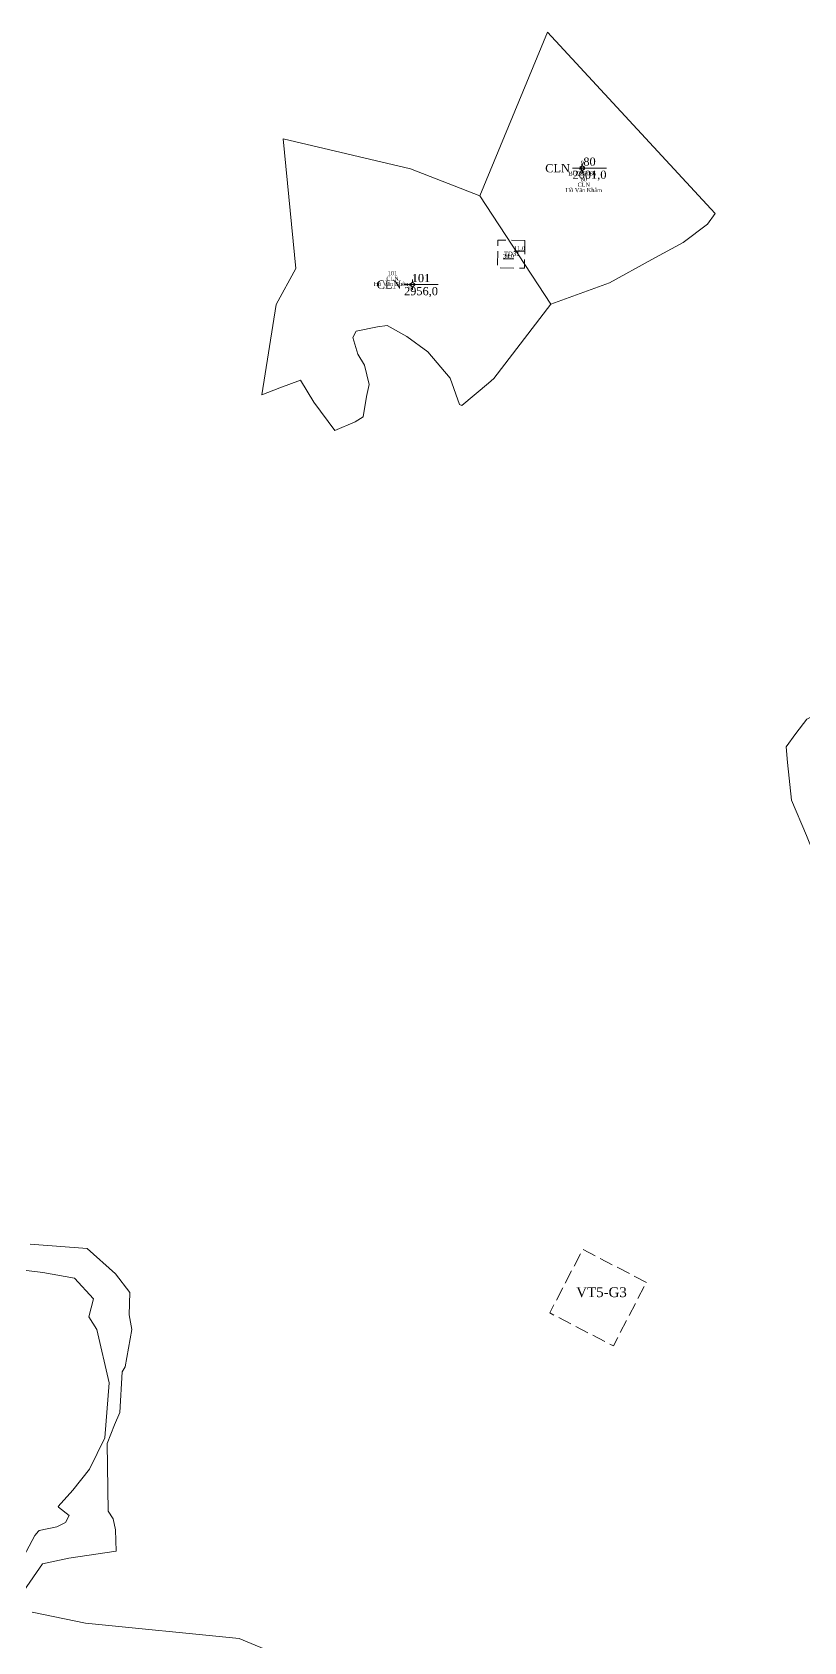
# Model space of a CAD drawing. Header units: metres. Extents: x 543340 to 549474, y 1840490 to 1845220.
# Drawn here: x 546594.7 to 546783.9, y 1842431.5 to 1842825.9 of the extents above; entities that cross this region are included whole.
import ezdxf
from ezdxf.enums import TextEntityAlignment as Align

# ---------------------------------------------------------------- set-up
doc = ezdxf.new("R2010")
doc.units = ezdxf.units.M
doc.header["$MEASUREMENT"] = 0
doc.linetypes.add('DGN Style 3', pattern=[4.697227, 3.355162, -1.342065])
for name, color, linetype, lineweight in [('Level 10', 7, 'Continuous', 0), ('Level 11', 7, 'Continuous', 0), ('Level 13', 7, 'Continuous', 0), ('Level 15', 7, 'Continuous', 0), ('Level 19', 7, 'Continuous', 0), ('Level 2', 7, 'Continuous', 0), ('Level 28', 7, 'Continuous', 0), ('Level 30', 7, 'Continuous', 0), ('Level 4', 7, 'Continuous', 0), ('Level 5', 7, 'Continuous', 0)]:
    doc.layers.add(name, color=color, linetype=linetype, lineweight=lineweight)
doc.styles.add('Style-Times New Roman', font='times.ttf')

# ---------------------------------------------------------------- blocks, each defined once
blk = doc.blocks.new('CENTRD')
at = {"layer": 'Level 11', "linetype": 'Continuous', "lineweight": 0}
h = blk.add_hatch(color=1, dxfattribs=at)
edge = h.paths.add_edge_path()
edge.add_arc((0, 0), 1.5, 0, 360)
at = {"layer": 'Level 11', "color": 1, "linetype": 'Continuous', "lineweight": 0}
for p, q in [((-6.25, 0), (-12.5, 0)), ((0, 6.25), (-6.25, 0)), ((-6.25, 0), (0, -6.25)), ((0, 12.5), (0, 6.25)), ((6.25, 0), (0, 6.25)), ((0, -6.25), (6.25, 0)), ((12.5, 0), (6.25, 0)), ((0, -6.25), (0, -12.5))]:
    blk.add_line(p, q, dxfattribs=at)
blk = doc.blocks.new('N_THUA_19')
at = {"layer": 'Level 13', "color": 1, "linetype": 'Continuous', "lineweight": 0}
blk.add_line((-2.43, 0), (5.98, 0), dxfattribs=at)
at = {"layer": 'Level 13', "color": 5, "linetype": 'Continuous', "lineweight": 0, "style": 'Style-Times New Roman'}
blk.add_text('80', height=2, dxfattribs=at).set_placement((1.78, 1.6), align=Align.MIDDLE_CENTER)
at = {"layer": 'Level 2', "color": 3, "linetype": 'Continuous', "lineweight": 0, "style": 'Style-Times New Roman'}
blk.add_text('CLN', height=2, dxfattribs=at).set_placement((-3.03, 0), align=Align.MIDDLE_RIGHT)
at = {"layer": 'Level 4', "color": 1, "linetype": 'Continuous', "lineweight": 0, "style": 'Style-Times New Roman'}
blk.add_text('2001,0', height=2, dxfattribs=at).set_placement((1.78, -1.6), align=Align.MIDDLE_CENTER)
blk = doc.blocks.new('N_THUA_20')
at = {"layer": 'Level 13', "color": 1, "linetype": 'Continuous', "lineweight": 0}
blk.add_line((-2.14, 0), (6.27, 0), dxfattribs=at)
at = {"layer": 'Level 13', "color": 5, "linetype": 'Continuous', "lineweight": 0, "style": 'Style-Times New Roman'}
blk.add_text('101', height=2, dxfattribs=at).set_placement((2.07, 1.6), align=Align.MIDDLE_CENTER)
at = {"layer": 'Level 2', "color": 3, "linetype": 'Continuous', "lineweight": 0, "style": 'Style-Times New Roman'}
blk.add_text('CLN', height=2, dxfattribs=at).set_placement((-2.74, 0), align=Align.MIDDLE_RIGHT)
at = {"layer": 'Level 4', "color": 1, "linetype": 'Continuous', "lineweight": 0, "style": 'Style-Times New Roman'}
blk.add_text('2956,0', height=2, dxfattribs=at).set_placement((2.07, -1.6), align=Align.MIDDLE_CENTER)

msp = doc.modelspace()

# ---------------------------------------------------------------- linework, layer by layer
at = {"layer": 'Level 10', "color": 7, "lineweight": 0}
msp.add_line((546704.47, 1842785.8), (546721.84, 1842759.22), dxfattribs=at)
at = {"layer": 'Level 10', "color": 7, "lineweight": 0, "flags": 128}
for points in [[(546704.47, 1842785.8), (546721.05, 1842825.86), (546761.05, 1842782.56), (546762.12, 1842781.4), (546760.23, 1842778.81), (546754.29, 1842774.36), (546746.6, 1842770.16), (546736.21, 1842764.49), (546721.84, 1842759.22)], [(546704.47, 1842785.8), (546687.45, 1842792.35), (546656.25, 1842799.75), (546659.32, 1842767.93), (546654.51, 1842759.18), (546651.01, 1842737), (546655.4, 1842738.77), (546660.5, 1842740.64), (546663.74, 1842735.21), (546668.92, 1842728.28), (546673.89, 1842730.36), (546675.84, 1842731.59), (546676.62, 1842736.64), (546677.3, 1842739.51), (546676.19, 1842744.26), (546674.52, 1842746.97), (546673.3, 1842751.1), (546674.14, 1842752.65), (546679.31, 1842753.64), (546681.72, 1842754.02), (546686.51, 1842751.32), (546691.72, 1842747.57), (546697.12, 1842741.06), (546699.45, 1842734.66), (546700.02, 1842734.41), (546706.57, 1842739.86), (546707.89, 1842741.01), (546721.84, 1842759.22)], [(546787.48, 1842621.8), (546784.47, 1842629.03), (546780.85, 1842637.72), (546779.88, 1842646.9), (546779.56, 1842650.78), (546781.93, 1842654.01), (546784.58, 1842657.59), (546790.34, 1842660.61), (546795.5, 1842664.35), (546799.55, 1842669.76), (546799.38, 1842674.56), (546829.4, 1842685.32), (546858.43, 1842703.9), (546845.16, 1842715.26), (546860.07, 1842726.76)], [(546594.24, 1842528.91), (546608.14, 1842527.85), (546615.12, 1842521.69), (546618.61, 1842517.06), (546618.47, 1842511.59), (546619.14, 1842508.02), (546617.49, 1842498.86), (546616.78, 1842497.69), (546616.21, 1842487.67), (546614.88, 1842484.66), (546613.11, 1842480.1), (546613.32, 1842463.48), (546614.53, 1842461.65), (546615.11, 1842458.92), (546615.26, 1842453.73), (546603.7, 1842452.02), (546597.21, 1842450.59), (546592.64, 1842443.97)], [(546591.23, 1842449.85), (546595.38, 1842457.54), (546596.24, 1842458.65), (546596.38, 1842458.76), (546600.75, 1842459.68), (546602.84, 1842460.75), (546603.77, 1842462.48), (546601.19, 1842464.48), (546601.11, 1842464.65), (546604.7, 1842468.63), (546608.73, 1842473.82), (546612.5, 1842481.46), (546613.56, 1842494.92), (546610.55, 1842508.05), (546608.56, 1842511.12), (546609.7, 1842515.52), (546605.05, 1842520.6), (546597.28, 1842521.97), (546588.58, 1842523.04)], [(546594.68, 1842438.78), (546607.77, 1842436.1), (546645.47, 1842432.35), (546654.71, 1842428.49)]]:
    msp.add_lwpolyline(points, dxfattribs=at)
at = {"layer": 'Level 30', "color": 5, "linetype": 'DGN Style 3', "lineweight": 13, "flags": 128}
for points in [[(546715.48, 1842774.84), (546715.39, 1842768.04), (546708.79, 1842768.13), (546708.88, 1842774.93), (546715.48, 1842774.84)], [(546745.25, 1842519.58), (546729.67, 1842527.66), (546721.58, 1842512.07), (546737.17, 1842503.99), (546745.25, 1842519.58)]]:
    msp.add_lwpolyline(points, dxfattribs=at)

# ---------------------------------------------------------------- block references
at = {"layer": 'Level 11', "color": 1, "linetype": 'Continuous', "lineweight": 0, "xscale": 0.1, "yscale": 0.1, "zscale": 0.1}
for p in [(546729.54, 1842792.54), (546687.94, 1842764.02)]:
    msp.add_blockref('CENTRD', p, dxfattribs=at)
at = {"layer": 'Level 2', "color": 3, "linetype": 'Continuous', "lineweight": 0}
for name, p in [('N_THUA_19', (546729.54, 1842792.54)), ('N_THUA_20', (546687.94, 1842764.02))]:
    msp.add_blockref(name, p, dxfattribs=at)

# ---------------------------------------------------------------- texts
at = {"layer": 'Level 15', "color": 1, "linetype": 'Continuous', "lineweight": 0, "char_height": 1, "attachment_point": 5, "line_spacing_factor": 0.790495, "style": 'Style-Times New Roman'}
for s, insert in [('80\\PCLN\\PHồ Văn Khâm', (546729.92, 1842788.49)), ('101\\PCLN\\PHồ Văn Buông', (546683.04, 1842765.33))]:
    msp.add_mtext(s, dxfattribs=dict(at, insert=insert))
at = {"layer": 'Level 19', "color": 2, "linetype": 'Continuous', "lineweight": 0, "insert": (546729.54, 1842792.54), "char_height": 1, "attachment_point": 5, "line_spacing_factor": 0.790495, "style": 'Style-Times New Roman'}
msp.add_mtext('9\\P80\\PBG287086', dxfattribs=at)
at = {"layer": 'Level 28', "color": 1, "lineweight": 0, "style": 'Style-Times New Roman'}
for s, height, p in [('TD31', 1.07, (546710.34, 1842771.04)), ('VT5-G3', 2.422, (546728.07, 1842515.96))]:
    msp.add_text(s, height=height, dxfattribs=at).set_placement(p)
at = {"layer": 'Level 5', "color": 5, "linetype": 'Continuous', "lineweight": 0, "style": 'Style-Times New Roman'}
for s, p in [('%%u34,0%%U', (546711.46, 1842771)), ('%%u11,0%%U', (546714.16, 1842772.93))]:
    msp.add_text(s, height=1, dxfattribs=at).set_placement(p, align=Align.MIDDLE_CENTER)

doc.saveas('drawing.dxf')
